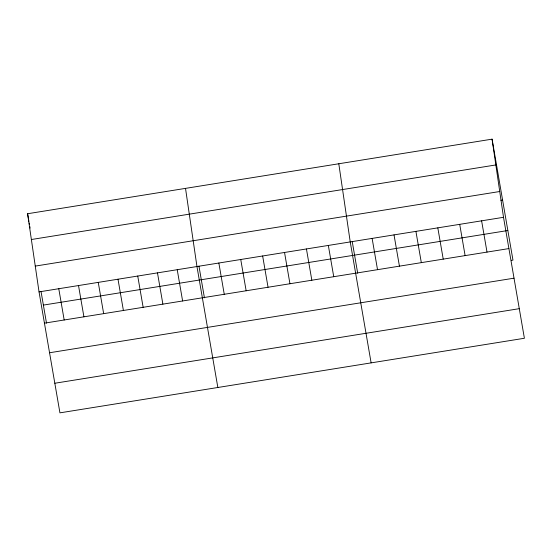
<?xml version="1.0" encoding="UTF-8"?>
<svg xmlns="http://www.w3.org/2000/svg" width="552" height="552" viewBox="0 0 552 552"><rect width="100%" height="100%" fill="white"/><g stroke="black" fill="none" stroke-linecap="round" stroke-linejoin="round"><path stroke-width="0.83" d="M492.067 139.152L503.507 217.309L524.4 338.266L59.933 412.848L39.04 291.891L27.6 213.734L492.067 139.152L512.96 260.109L511.276 260.378M31.374 239.52L495.841 164.945M35.266 266.098L499.732 191.516M500.899 200.293L502.582 200.017M39.04 291.891L503.507 217.309M43.38 305.09L507.847 230.515M44.436 323.161L508.909 248.579M49.549 352.756L514.022 278.18M54.82 383.247L519.287 308.671M481.613 220.828L487.009 252.098M459.712 224.34L465.115 255.61M437.819 227.859L443.221 259.13M415.918 231.378L421.321 262.642M394.024 234.89L399.427 266.161M372.131 238.409L377.527 269.68M352.231 241.569L357.696 273.212M371.123 362.878L350.23 241.921L338.797 163.765M328.337 245.44L333.739 276.711M306.436 248.952L311.839 280.223M284.542 252.471L289.945 283.742M262.648 255.983L268.044 287.254M240.748 259.502L246.151 290.773M218.854 263.014L224.257 294.285M198.962 266.181L204.426 297.825M217.847 387.49L196.96 266.533L185.52 188.377M177.22 269.7L182.615 300.971M157.479 272.874L162.881 304.138M137.738 276.041L143.14 307.312M117.997 279.208L123.4 310.479M98.256 282.382L103.659 313.653M78.515 285.55L83.918 316.82M58.774 288.717L64.177 319.987M27.6 213.734L28.911 221.338M29.208 223.029L29.497 224.719M29.787 226.41L30.084 228.1M41.041 291.539L46.506 323.175"/></g></svg>
